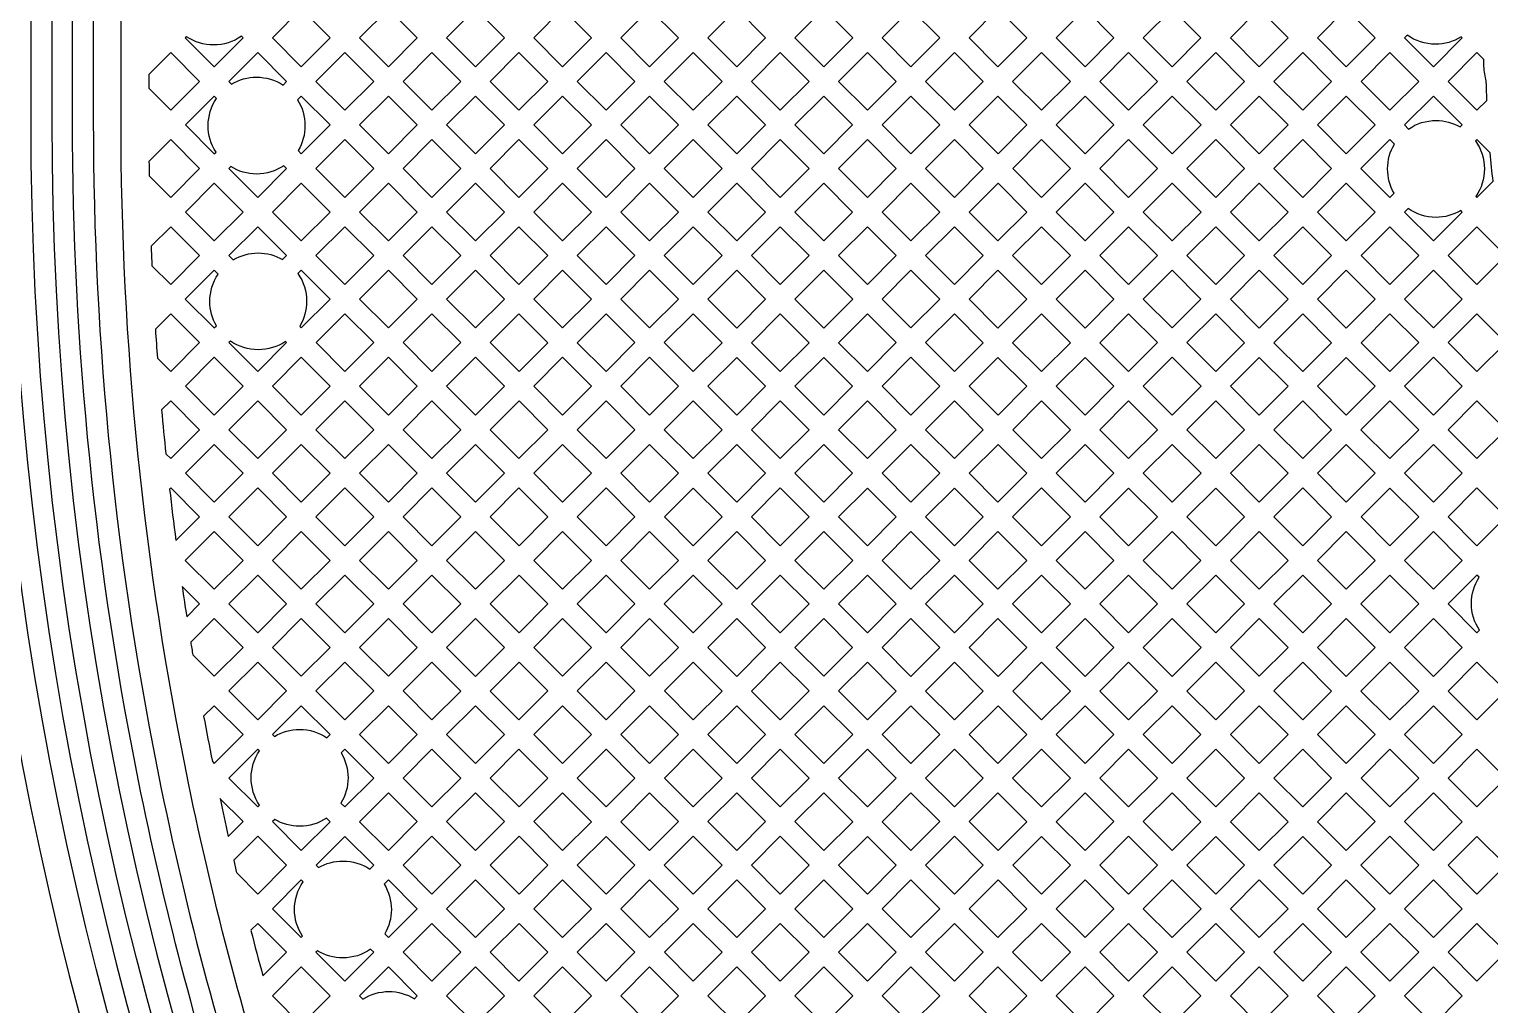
# Model space of a CAD drawing. Extents: x 726 to 4465, y 139 to 737.
# Drawn here: x 3899.84 to 3905.2, y 389.71 to 393.29 of the extents above; entities that cross this region are included whole.
import ezdxf

# ---------------------------------------------------------------- set-up
doc = ezdxf.new("R2010")
doc.units = 0
doc.layers.add('bak_bak_ttr1-bcq6716', color=11, linetype='Continuous')
doc.layers.add('bak_outline', color=11, linetype='Continuous')

msp = doc.modelspace()

# ---------------------------------------------------------------- linework, layer by layer
at = {"layer": 'bak_bak_ttr1-bcq6716'}
for points in [[(3897.3549, 342.0197), (3897.3549, 363.5511, -0.202307), (3901.8566, 374.2211, 0.202316), (3902.3714, 375.4413), (3902.3714, 380.9412, 0.202311), (3901.8566, 382.1614, -0.202307), (3897.3549, 392.8314), (3897.3549, 423.8397, -0.414216), (3898.1515, 424.6363), (3909.7514, 424.6363, -0.414216), (3910.5479, 423.8397), (3910.5479, 393.2462, 0.196007), (3911.3186, 391.3562, -0.196002), (3915.5644, 380.9414), (3915.5644, 375.4411, -0.196002), (3911.3186, 365.0263, 0.196006), (3910.5479, 363.1363), (3910.5479, 342.0197, -0.414217), (3909.7514, 341.2232), (3898.1515, 341.2232, -0.414217)], [(3900.4099, 393.2611), (3900.516, 393.1551), (3900.6218, 393.2609), (3900.6158, 393.267, -0.154144), (3900.5137, 393.2348, -0.149679), (3900.4141, 393.2653)], [(3904.8858, 393.2609), (3904.9917, 393.1551), (3905.0976, 393.2609), (3905.0936, 393.2649, -0.141509), (3904.9988, 393.2376, -0.156238), (3904.8955, 393.2706)], [(3900.5698, 393.1012), (3900.5798, 393.0912, -0.136211), (3900.6714, 393.1167, -0.145466), (3900.7685, 393.0878), (3900.7817, 393.101), (3900.6757, 393.2071)], [(3905.0456, 393.1012), (3905.1516, 392.9952), (3905.188, 393.0315, -0.003871), (3905.1863, 393.0891, -0.008063), (3905.1863, 393.0904, 0.053922), (3905.183, 393.1148, -0.057858), (3905.1766, 393.1701), (3905.1766, 393.1819), (3905.1515, 393.2071)], [(3900.41, 392.9413), (3900.516, 392.8353), (3900.5225, 392.8418, -0.145464), (3900.4936, 392.9389, -0.150463), (3900.5244, 393.0389), (3900.516, 393.0473)], [(3900.8219, 393.0335, -0.141246), (3900.8492, 392.9389, -0.136224), (3900.8238, 392.8472), (3900.8356, 392.8354), (3900.9415, 392.9413), (3900.8356, 393.0472)], [(3904.8857, 392.9413), (3904.9006, 392.9264, -0.15178), (3905.0013, 392.9577, -0.131712), (3905.0903, 392.9338), (3905.0977, 392.9413), (3904.9917, 393.0473)], [(3900.2764, 392.8077, 0.001157), (3900.2772, 392.7545), (3900.3562, 392.6755), (3900.4621, 392.7814), (3900.3561, 392.8874)], [(3904.7258, 392.7814), (3904.8318, 392.6754), (3904.8474, 392.6909, -0.131699), (3904.8235, 392.7799, -0.134883), (3904.8485, 392.8707), (3904.8318, 392.8874)], [(3905.1466, 392.8824, -0.154933), (3905.1791, 392.7799, -0.151782), (3905.1478, 392.6791), (3905.1516, 392.6754), (3905.2108, 392.7346, -0.006988), (3905.2001, 392.8389), (3905.1516, 392.8874)], [(3900.5698, 392.7814), (3900.6757, 392.6755), (3900.7817, 392.7815), (3900.7714, 392.7918, -0.150461), (3900.6714, 392.7611, -0.141244), (3900.5768, 392.7883)], [(3904.8857, 392.6215), (3904.9917, 392.5155), (3905.0977, 392.6215), (3905.0922, 392.627, -0.134895), (3905.0013, 392.6021, -0.154923), (3904.8988, 392.6346)], [(3900.2844, 392.4959, 0.001526), (3900.2873, 392.4246), (3900.3561, 392.3558), (3900.4621, 392.4619), (3900.3562, 392.5677)], [(3900.5698, 392.4619), (3900.5857, 392.446, -0.136489), (3900.6775, 392.4715, -0.133025), (3900.7672, 392.4472), (3900.7817, 392.4617), (3900.6757, 392.5677)], [(3905.0456, 392.4616), (3905.1515, 392.3557), (3905.2535, 392.4578, 0.001003), (3905.2518, 392.4674), (3905.1516, 392.5676)], [(3900.4099, 392.302), (3900.516, 392.1959), (3900.524, 392.204, -0.133035), (3900.4997, 392.2937, -0.150189), (3900.5304, 392.3935), (3900.516, 392.408)], [(3900.8233, 392.3955, -0.153618), (3900.8553, 392.2937, -0.136504), (3900.8298, 392.2019), (3900.8357, 392.1959), (3900.9416, 392.3018), (3900.8356, 392.4078)], [(3900.3, 392.192, 0.002267), (3900.3074, 392.0848), (3900.3561, 392.0361), (3900.4621, 392.1421), (3900.3561, 392.2481)], [(3900.5698, 392.1421), (3900.6758, 392.0361), (3900.7819, 392.1421), (3900.7773, 392.1466, -0.150181), (3900.6775, 392.1159, -0.153617), (3900.5757, 392.1479)], [(3900.3228, 391.895, 0.003382), (3900.3382, 391.7344), (3900.3562, 391.7164), (3900.4621, 391.8223), (3900.3561, 391.9283)], [(3905.0456, 391.183), (3905.1516, 391.077), (3905.161, 391.0863, -0.147309), (3905.1314, 391.1845, -0.143885), (3905.1597, 391.2807), (3905.1515, 391.2889)], [(3900.4297, 391.0428, 0.00105), (3900.4374, 390.9956), (3900.5158, 390.9172), (3900.6218, 391.0232), (3900.516, 391.1291)], [(3900.477, 390.7706, 0.003549), (3900.5091, 390.6044), (3900.516, 390.5975), (3900.6218, 390.7034), (3900.5158, 390.8094)], [(3900.7296, 390.7034), (3900.7368, 390.6962, -0.137804), (3900.8294, 390.7222, -0.15072), (3900.9295, 390.6913), (3900.9416, 390.7034), (3900.8356, 390.8094)], [(3900.5698, 390.5436), (3900.6759, 390.4376), (3900.6825, 390.4443, -0.15073), (3900.6516, 390.5444, -0.148883), (3900.6818, 390.6435), (3900.6757, 390.6495)], [(3900.9812, 390.4518), (3900.9955, 390.4375), (3901.1015, 390.5435), (3900.9955, 390.6495), (3900.9819, 390.6359, -0.135955), (3901.0072, 390.5444, -0.137808)], [(3900.7297, 390.3838), (3900.8357, 390.2777), (3900.9416, 390.3836), (3900.9285, 390.3968, -0.148892), (3900.8294, 390.3666, -0.135958), (3900.7379, 390.3919)], [(3900.5876, 390.2417, 0.001049), (3900.5985, 390.1952), (3900.6759, 390.1178), (3900.7819, 390.2239), (3900.6759, 390.3299)], [(3900.8896, 390.2239), (3900.8987, 390.2148, -0.133053), (3900.9884, 390.2391, -0.14783), (3901.0869, 390.2093), (3901.1014, 390.2239), (3900.9955, 390.3297)], [(3900.7297, 390.064), (3900.8356, 389.9581), (3900.8404, 389.9628, -0.14783), (3900.8106, 390.0613, -0.153596), (3900.8426, 390.1631), (3900.8357, 390.17)], [(3901.1398, 390.1545, -0.138862), (3901.1662, 390.0613, -0.133049), (3901.1419, 389.9716), (3901.1554, 389.9581), (3901.2613, 390.064), (3901.1553, 390.17)], [(3900.8895, 389.9042), (3900.9955, 389.7982), (3901.1015, 389.9042), (3901.0902, 389.9155, -0.153592), (3900.9884, 389.8835, -0.138868), (3900.8952, 389.9099)], [(3901.0494, 389.7443), (3901.0615, 389.7322, -0.142832), (3901.1571, 389.7601, -0.139392), (3901.2506, 389.7335), (3901.2614, 389.7443), (3901.1554, 389.8503)]]:
    msp.add_lwpolyline(points, format="xyb", close=True, dxfattribs=at)
for points in [[(3904.0542, 372.8437, 0.156853), (3905.006, 375.328), (3905.0153, 375.5016, 0.057249), (3905.0133, 375.5189, -0.058411), (3905.0123, 375.5277), (3905.0123, 381.0671, 0.202342), (3903.6994, 384.1776, -0.002771), (3903.6034, 384.2723, -0.027686), (3902.6969, 385.281, -0.003159), (3902.589, 385.4171, -0.064455), (3900.9879, 388.1259, -0.017846), (3900.6546, 388.993, -0.002751), (3900.6061, 389.1379, -0.028552), (3900.247, 390.4895, -0.050748), (3899.9958, 392.9582), (3899.9958, 421.3718, 0.113)], [(3900.072, 421.3719), (3900.072, 392.9582, 0.050755), (3900.3217, 390.5045, 0.031666), (3900.7267, 389.0176, 0.017842), (3901.058, 388.1557, 0.098659), (3903.7528, 384.2319, -0.2022), (3905.0885, 381.0671), (3905.0885, 375.5317, -0.049817), (3905.0915, 375.5016, -0.030687), (3905.0912, 375.497, -0.029701), (3905.0912, 375.4926), (3905.082, 375.3238, -0.188109), (3903.7528, 372.399)], [(3904.1931, 372.7322, 0.156863), (3905.1838, 375.3186), (3905.193, 375.4871, 0.049449), (3905.1911, 375.5372, -0.039636), (3905.1906, 375.5452), (3905.1903, 381.0679, 0.20229), (3903.8239, 384.3051, -0.002778), (3903.729, 384.3987, -0.027685), (3902.8358, 385.3927, -0.003159), (3902.7293, 385.527, -0.064449), (3901.1516, 388.1962, -0.017832), (3900.8232, 389.0507, -0.002737), (3900.7755, 389.193, -0.028562), (3900.4215, 390.5255, -0.050745), (3900.1738, 392.9582), (3900.1738, 421.3701)], [(3899.8434, 345.7503), (3899.8441, 363.7797, -0.049844), (3899.8449, 363.7872, 0.051152), (3899.8457, 363.7949, -0.011117), (3899.8732, 364.3678, 0.017217), (3899.8774, 364.4839, -0.020317), (3899.8877, 364.7204, -0.051748), (3900.3659, 367.2367), (3900.6312, 368.0252, -0.018379), (3900.982, 368.8667, -0.020399), (3901.4424, 369.7678, -0.024616), (3901.4851, 369.8351), (3902.5338, 371.3303, -0.01577), (3902.6592, 371.4979), (3902.8537, 371.7409, -0.032279), (3903.5431, 372.5137), (3903.5931, 372.5627, 0.202286), (3904.8599, 375.565), (3904.8599, 381.0659, 0.202282), (3903.593, 384.0683, -0.202313), (3899.8434, 392.9561), (3899.8434, 421.3198, 0.146958)], [(3899.9196, 421.3198), (3899.9196, 392.9561, 0.2023), (3903.6462, 384.1229, -0.202281), (3904.9361, 381.0659), (3904.9361, 375.565, -0.202286), (3903.6463, 372.5082), (3903.5965, 372.4594, 0.032281), (3902.9137, 371.6939), (3902.7188, 371.4503, 0.015771), (3902.5962, 371.2866), (3901.5473, 369.7912, 0.024713), (3901.5085, 369.73, 0.020391), (3901.0512, 368.8347, 0.018365), (3900.7027, 367.999), (3900.4382, 367.2129, 0.051711), (3899.9636, 364.7137, 0.020298), (3899.9536, 364.4836, -0.017245), (3899.9492, 364.3621, 0.011106), (3899.9218, 363.7931, -0.038156), (3899.9203, 363.7758), (3899.9196, 345.7502, -0.056576)], [(3899.7672, 421.2611), (3899.7672, 392.9557, 0.202315), (3903.54, 384.0132, -0.20226), (3904.7837, 381.0656), (3904.7837, 375.5653, -0.202314), (3903.5397, 372.6172, 0.021457), (3902.8055, 371.8376, 0.024959), (3902.4248, 371.3472, -0.0052), (3902.2669, 371.1268, 0.007644), (3902.0376, 370.8031, -0.01494), (3901.8073, 370.4871, 0.024055), (3901.4688, 369.9669, 0.003753), (3901.3759, 369.805, 0.129026), (3899.7672, 363.675), (3899.7672, 345.7658, -0.070941), (3899.7603, 345.7178), (3899.6374, 345.2987, 0.081102), (3899.615, 345.1615), (3899.615, 342.5557, -0.198919), (3899.4322, 342.1142), (3899.2797, 341.9618, 0.225036), (3899.2265, 341.8142, -0.458544), (3899.0506, 341.61)], [(3899.0734, 341.9642, 0.231708), (3899.226, 342.0158), (3899.3783, 342.1681, 0.198919), (3899.5388, 342.5557), (3899.5388, 345.1615, -0.080752), (3899.565, 345.3223), (3899.6872, 345.7391, 0.070961), (3899.691, 345.7658), (3899.691, 363.675, -0.13283), (3901.4031, 370.0054, -0.024133), (3901.7467, 370.5333, 0.014975), (3901.9749, 370.8464, -0.007646), (3902.2056, 371.172, 0.005203), (3902.3626, 371.3913, -0.024959), (3902.748, 371.8876, -0.021454), (3903.4866, 372.6718, 0.20231), (3904.7075, 375.5653), (3904.7075, 381.0656, 0.202283), (3903.4866, 383.9588, -0.202308), (3899.691, 392.9557), (3899.691, 421.2611, 0.055802)], [(3899.5891, 421.1651), (3899.5891, 392.9556, 0.202307), (3903.4155, 383.8859, -0.202284), (3904.6056, 381.0656), (3904.6056, 375.5653, -0.202321), (3903.4154, 372.7446)]]:
    msp.add_lwpolyline(points, format="xyb", dxfattribs=at)
for points in [[(3900.7296, 393.2609), (3900.8356, 393.1549), (3900.9416, 393.2609), (3900.8356, 393.367)], [(3901.0494, 393.2609), (3901.1553, 393.1551), (3901.2612, 393.2609), (3901.1553, 393.3668)], [(3901.3689, 393.2609), (3901.4749, 393.1549), (3901.581, 393.2609), (3901.4749, 393.367)], [(3901.6887, 393.2609), (3901.7947, 393.1549), (3901.9007, 393.2609), (3901.7947, 393.367)], [(3902.0085, 393.2609), (3902.1144, 393.1551), (3902.2203, 393.2609), (3902.1144, 393.3668)], [(3902.328, 393.2609), (3902.434, 393.1549), (3902.5401, 393.2609), (3902.434, 393.367)], [(3902.6478, 393.2609), (3902.7538, 393.155), (3902.8598, 393.261), (3902.7538, 393.367)], [(3902.9675, 393.261), (3903.0735, 393.1551), (3903.1794, 393.2609), (3903.0734, 393.3669)], [(3903.2871, 393.2609), (3903.3931, 393.1549), (3903.4992, 393.2609), (3903.3931, 393.367)], [(3903.6069, 393.2609), (3903.7129, 393.1549), (3903.8189, 393.2609), (3903.7129, 393.367)], [(3903.9267, 393.2609), (3904.0326, 393.1551), (3904.1385, 393.2609), (3904.0326, 393.3668)], [(3904.2462, 393.2609), (3904.3523, 393.1549), (3904.4583, 393.2609), (3904.3523, 393.367)], [(3904.566, 393.2609), (3904.672, 393.1549), (3904.7781, 393.2609), (3904.672, 393.367)], [(3900.2754, 393.0758), (3900.3561, 392.9952), (3900.4621, 393.1012), (3900.3561, 393.2072), (3900.2754, 393.1265)], [(3900.8895, 393.101), (3900.9954, 392.9952), (3901.1014, 393.1012), (3900.9955, 393.2071)], [(3901.2092, 393.1012), (3901.3152, 392.9952), (3901.4211, 393.101), (3901.315, 393.2071)], [(3901.5288, 393.101), (3901.6348, 392.995), (3901.7408, 393.101), (3901.6348, 393.2071)], [(3901.8486, 393.101), (3901.9545, 392.9952), (3902.0605, 393.1012), (3901.9546, 393.2071)], [(3902.1683, 393.1012), (3902.2743, 392.9952), (3902.3802, 393.101), (3902.2742, 393.2071)], [(3902.4879, 393.101), (3902.5939, 392.9951), (3902.6999, 393.1011), (3902.5939, 393.2071)], [(3902.8076, 393.1011), (3902.9136, 392.9952), (3903.0196, 393.1012), (3902.9137, 393.2071)], [(3903.1274, 393.1012), (3903.2334, 392.9952), (3903.3393, 393.101), (3903.2333, 393.2071)], [(3903.447, 393.101), (3903.553, 392.995), (3903.6591, 393.101), (3903.553, 393.2071)], [(3903.7668, 393.101), (3903.8727, 392.9952), (3903.9787, 393.1012), (3903.8728, 393.2071)], [(3904.0865, 393.1012), (3904.1925, 392.9952), (3904.2984, 393.101), (3904.1924, 393.2071)], [(3904.4061, 393.101), (3904.5121, 392.995), (3904.6182, 393.101), (3904.5121, 393.2071)], [(3904.7259, 393.101), (3904.8318, 392.9952), (3904.9378, 393.1012), (3904.8319, 393.2071)], [(3901.0493, 392.9413), (3901.1553, 392.8353), (3901.2613, 392.9413), (3901.1553, 393.0473)], [(3901.3691, 392.9413), (3901.4751, 392.8353), (3901.581, 392.9412), (3901.4749, 393.0472)], [(3901.6887, 392.9412), (3901.7946, 392.8353), (3901.9006, 392.9413), (3901.7947, 393.0472)], [(3902.0084, 392.9413), (3902.1144, 392.8353), (3902.2204, 392.9413), (3902.1144, 393.0473)], [(3902.3282, 392.9413), (3902.4341, 392.8353), (3902.54, 392.9412), (3902.434, 393.0472)], [(3902.6478, 392.9412), (3902.7537, 392.8353), (3902.8597, 392.9413), (3902.7538, 393.0472)], [(3902.9675, 392.9413), (3903.0735, 392.8353), (3903.1795, 392.9413), (3903.0735, 393.0473)], [(3903.2873, 392.9413), (3903.3933, 392.8353), (3903.4992, 392.9412), (3903.3931, 393.0472)], [(3903.6069, 392.9412), (3903.7128, 392.8353), (3903.8188, 392.9413), (3903.7129, 393.0472)], [(3903.9266, 392.9413), (3904.0326, 392.8353), (3904.1386, 392.9413), (3904.0326, 393.0473)], [(3904.2464, 392.9413), (3904.3524, 392.8353), (3904.4583, 392.9412), (3904.3523, 393.0472)], [(3904.566, 392.9412), (3904.6719, 392.8353), (3904.7779, 392.9413), (3904.672, 393.0472)], [(3900.8895, 392.7815), (3900.9955, 392.6755), (3901.1014, 392.7814), (3900.9954, 392.8874)], [(3901.2092, 392.7814), (3901.3152, 392.6754), (3901.4212, 392.7814), (3901.3152, 392.8874)], [(3901.5289, 392.7814), (3901.6348, 392.6755), (3901.7407, 392.7814), (3901.6348, 392.8873)], [(3901.8485, 392.7814), (3901.9545, 392.6754), (3902.0605, 392.7814), (3901.9545, 392.8874)], [(3902.1683, 392.7814), (3902.2742, 392.6755), (3902.3802, 392.7815), (3902.2743, 392.8874)], [(3902.488, 392.7815), (3902.5939, 392.6755), (3902.6998, 392.7814), (3902.5939, 392.8873)], [(3902.8076, 392.7814), (3902.9136, 392.6754), (3903.0196, 392.7814), (3902.9136, 392.8874)], [(3903.1274, 392.7814), (3903.2334, 392.6754), (3903.3394, 392.7814), (3903.2334, 392.8874)], [(3903.4472, 392.7814), (3903.553, 392.6755), (3903.6589, 392.7814), (3903.553, 392.8873)], [(3903.7667, 392.7814), (3903.8727, 392.6754), (3903.9787, 392.7814), (3903.8727, 392.8874)], [(3904.0865, 392.7814), (3904.1925, 392.6754), (3904.2985, 392.7814), (3904.1925, 392.8874)], [(3904.4063, 392.7814), (3904.5121, 392.6755), (3904.618, 392.7814), (3904.5121, 392.8873)], [(3900.4101, 392.6216), (3900.516, 392.5157), (3900.6218, 392.6216), (3900.516, 392.7275)], [(3900.7296, 392.6216), (3900.8356, 392.5156), (3900.9416, 392.6216), (3900.8356, 392.7276)], [(3901.0494, 392.6216), (3901.1554, 392.5156), (3901.2613, 392.6215), (3901.1553, 392.7275)], [(3901.3691, 392.6215), (3901.4749, 392.5156), (3901.581, 392.6216), (3901.4751, 392.7275)], [(3901.6887, 392.6216), (3901.7947, 392.5156), (3901.9006, 392.6215), (3901.7946, 392.7275)], [(3902.0084, 392.6215), (3902.1143, 392.5156), (3902.2203, 392.6216), (3902.1144, 392.7275)], [(3902.3281, 392.6216), (3902.434, 392.5156), (3902.5401, 392.6216), (3902.4341, 392.7276)], [(3902.6478, 392.6216), (3902.7538, 392.5156), (3902.8597, 392.6215), (3902.7537, 392.7275)], [(3902.9675, 392.6215), (3903.0735, 392.5155), (3903.1795, 392.6215), (3903.0735, 392.7275)], [(3903.2873, 392.6215), (3903.3931, 392.5156), (3903.4992, 392.6216), (3903.3933, 392.7275)], [(3903.6069, 392.6216), (3903.7129, 392.5156), (3903.8188, 392.6215), (3903.7128, 392.7275)], [(3903.9266, 392.6215), (3904.0326, 392.5155), (3904.1386, 392.6215), (3904.0326, 392.7275)], [(3904.2464, 392.6215), (3904.3523, 392.5156), (3904.4583, 392.6216), (3904.3524, 392.7275)], [(3904.566, 392.6216), (3904.672, 392.5156), (3904.7779, 392.6215), (3904.6719, 392.7275)], [(3900.8895, 392.4617), (3900.9955, 392.3557), (3901.1015, 392.4617), (3900.9955, 392.5677)], [(3901.2093, 392.4617), (3901.3152, 392.3558), (3901.4211, 392.4617), (3901.3152, 392.5676)], [(3901.5288, 392.4617), (3901.6348, 392.3557), (3901.7408, 392.4617), (3901.6348, 392.5677)], [(3901.8486, 392.4617), (3901.9545, 392.3558), (3902.0604, 392.4617), (3901.9545, 392.5676)], [(3902.1682, 392.4617), (3902.2741, 392.3557), (3902.3802, 392.4617), (3902.2742, 392.5677)], [(3902.4879, 392.4617), (3902.5939, 392.3557), (3902.7, 392.4617), (3902.5939, 392.5677)], [(3902.8077, 392.4617), (3902.9137, 392.3557), (3903.0196, 392.4616), (3902.9136, 392.5676)], [(3903.1274, 392.4616), (3903.2333, 392.3557), (3903.3393, 392.4617), (3903.2334, 392.5676)], [(3903.447, 392.4617), (3903.553, 392.3557), (3903.6591, 392.4617), (3903.553, 392.5677)], [(3903.7668, 392.4617), (3903.8728, 392.3557), (3903.9787, 392.4616), (3903.8727, 392.5676)], [(3904.0865, 392.4616), (3904.1924, 392.3557), (3904.2984, 392.4617), (3904.1925, 392.5676)], [(3904.4061, 392.4617), (3904.5121, 392.3557), (3904.6182, 392.4617), (3904.5121, 392.5677)], [(3904.7259, 392.4617), (3904.8319, 392.3557), (3904.9378, 392.4616), (3904.8318, 392.5676)], [(3901.0494, 392.3018), (3901.1553, 392.1959), (3901.2613, 392.302), (3901.1554, 392.4078)], [(3901.3691, 392.302), (3901.4751, 392.1959), (3901.581, 392.3018), (3901.4749, 392.4078)], [(3901.6887, 392.3018), (3901.7946, 392.1959), (3901.9006, 392.3019), (3901.7947, 392.4078)], [(3902.0084, 392.3019), (3902.1144, 392.1959), (3902.2203, 392.3018), (3902.1143, 392.4078)], [(3902.328, 392.3018), (3902.434, 392.1958), (3902.5401, 392.3018), (3902.434, 392.4078)], [(3902.6478, 392.3018), (3902.7538, 392.1958), (3902.8598, 392.3018), (3902.7538, 392.4078)], [(3902.9676, 392.3018), (3903.0735, 392.196), (3903.1794, 392.3018), (3903.0735, 392.4077)], [(3903.2871, 392.3018), (3903.3931, 392.1958), (3903.4992, 392.3018), (3903.3931, 392.4078)], [(3903.6069, 392.3018), (3903.7129, 392.1958), (3903.8189, 392.3018), (3903.7129, 392.4078)], [(3903.9267, 392.3018), (3904.0326, 392.1959), (3904.1385, 392.3018), (3904.0326, 392.4077)], [(3904.2462, 392.3018), (3904.3523, 392.1958), (3904.4583, 392.3018), (3904.3523, 392.4078)], [(3904.566, 392.3018), (3904.672, 392.1958), (3904.7781, 392.3018), (3904.672, 392.4078)], [(3904.8858, 392.3018), (3904.9917, 392.1959), (3905.0976, 392.3018), (3904.9917, 392.4077)], [(3900.8896, 392.1421), (3900.9955, 392.0362), (3901.1014, 392.1421), (3900.9955, 392.248)], [(3901.2092, 392.1421), (3901.3152, 392.0361), (3901.4212, 392.1421), (3901.3152, 392.2481)], [(3901.5289, 392.1421), (3901.6349, 392.0362), (3901.7408, 392.142), (3901.6348, 392.248)], [(3901.8485, 392.142), (3901.9545, 392.0361), (3902.0605, 392.1421), (3901.9545, 392.248)], [(3902.1683, 392.1421), (3902.2743, 392.0361), (3902.3802, 392.1419), (3902.2742, 392.248)], [(3902.4879, 392.1419), (3902.5939, 392.0359), (3902.6999, 392.1419), (3902.5939, 392.248)], [(3902.8077, 392.1419), (3902.9136, 392.0361), (3903.0196, 392.1421), (3902.9137, 392.248)], [(3903.1274, 392.1421), (3903.2334, 392.0361), (3903.3393, 392.1419), (3903.2333, 392.248)], [(3903.447, 392.1419), (3903.553, 392.0359), (3903.6591, 392.1419), (3903.553, 392.248)], [(3903.7668, 392.1419), (3903.8727, 392.0361), (3903.9787, 392.1421), (3903.8728, 392.248)], [(3904.0865, 392.1421), (3904.1925, 392.0361), (3904.2984, 392.1419), (3904.1924, 392.248)], [(3904.4061, 392.1419), (3904.5121, 392.0359), (3904.6182, 392.1419), (3904.5121, 392.248)], [(3904.7259, 392.1419), (3904.8318, 392.0361), (3904.9378, 392.1421), (3904.8319, 392.248)], [(3905.0456, 392.1421), (3905.1516, 392.0361), (3905.2575, 392.1419), (3905.1515, 392.248)], [(3900.41, 391.9822), (3900.516, 391.8762), (3900.622, 391.9822), (3900.516, 392.0882)], [(3900.7297, 391.9822), (3900.8356, 391.8763), (3900.9416, 391.9823), (3900.8357, 392.0882)], [(3901.0494, 391.9823), (3901.1554, 391.8763), (3901.2613, 391.9822), (3901.1553, 392.0882)], [(3901.3691, 391.9822), (3901.475, 391.8763), (3901.581, 391.9823), (3901.4751, 392.0882)], [(3901.6887, 391.9823), (3901.7947, 391.8763), (3901.9006, 391.9822), (3901.7946, 392.0882)], [(3902.0084, 391.9822), (3902.1144, 391.8762), (3902.2204, 391.9822), (3902.1144, 392.0882)], [(3902.3282, 391.9822), (3902.4342, 391.8762), (3902.5401, 391.982), (3902.434, 392.0881)], [(3902.6478, 391.982), (3902.7537, 391.8762), (3902.8597, 391.9822), (3902.7538, 392.0881)], [(3902.9675, 391.9822), (3903.0735, 391.8762), (3903.1795, 391.9822), (3903.0735, 392.0882)], [(3903.2873, 391.9822), (3903.3933, 391.8762), (3903.4992, 391.982), (3903.3931, 392.0881)], [(3903.6069, 391.982), (3903.7128, 391.8762), (3903.8188, 391.9822), (3903.7129, 392.0881)], [(3903.9266, 391.9822), (3904.0326, 391.8762), (3904.1386, 391.9822), (3904.0326, 392.0882)], [(3904.2464, 391.9822), (3904.3524, 391.8762), (3904.4583, 391.982), (3904.3523, 392.0881)], [(3904.566, 391.982), (3904.6719, 391.8762), (3904.7779, 391.9822), (3904.672, 392.0881)], [(3904.8857, 391.9822), (3904.9917, 391.8762), (3905.0977, 391.9822), (3904.9917, 392.0882)], [(3900.5698, 391.8223), (3900.6757, 391.7164), (3900.7817, 391.8224), (3900.6758, 391.9283)], [(3900.8895, 391.8224), (3900.9955, 391.7164), (3901.1015, 391.8224), (3900.9955, 391.9284)], [(3901.2093, 391.8224), (3901.3152, 391.7165), (3901.4211, 391.8224), (3901.3152, 391.9283)], [(3901.5289, 391.8224), (3901.6348, 391.7164), (3901.7408, 391.8224), (3901.6349, 391.9284)], [(3901.8486, 391.8224), (3901.9546, 391.7164), (3902.0605, 391.8223), (3901.9545, 391.9283)], [(3902.1683, 391.8223), (3902.2743, 391.7163), (3902.3803, 391.8223), (3902.2743, 391.9283)], [(3902.4881, 391.8223), (3902.5939, 391.7164), (3902.6998, 391.8223), (3902.5939, 391.9282)], [(3902.8076, 391.8223), (3902.9136, 391.7163), (3903.0196, 391.8223), (3902.9136, 391.9283)], [(3903.1274, 391.8223), (3903.2334, 391.7163), (3903.3394, 391.8223), (3903.2334, 391.9283)], [(3903.4472, 391.8223), (3903.553, 391.7164), (3903.6589, 391.8223), (3903.553, 391.9282)], [(3903.7667, 391.8223), (3903.8727, 391.7163), (3903.9787, 391.8223), (3903.8727, 391.9283)], [(3904.0865, 391.8223), (3904.1925, 391.7163), (3904.2985, 391.8223), (3904.1925, 391.9283)], [(3904.4063, 391.8223), (3904.5121, 391.7164), (3904.618, 391.8223), (3904.5121, 391.9282)], [(3904.7258, 391.8223), (3904.8318, 391.7163), (3904.9378, 391.8223), (3904.8318, 391.9283)], [(3905.0456, 391.8223), (3905.1515, 391.7164), (3905.2575, 391.8224), (3905.1516, 391.9283)], [(3900.4101, 391.6625), (3900.516, 391.5566), (3900.6218, 391.6625), (3900.516, 391.7684)], [(3900.7296, 391.6625), (3900.8356, 391.5565), (3900.9416, 391.6625), (3900.8356, 391.7685)], [(3901.0494, 391.6625), (3901.1553, 391.5566), (3901.2613, 391.6626), (3901.1554, 391.7685)], [(3901.3691, 391.6626), (3901.475, 391.5566), (3901.581, 391.6625), (3901.475, 391.7685)], [(3901.6887, 391.6625), (3901.7947, 391.5565), (3901.9007, 391.6625), (3901.7947, 391.7685)], [(3902.0085, 391.6625), (3902.1145, 391.5565), (3902.2204, 391.6624), (3902.1144, 391.7684)], [(3902.3282, 391.6624), (3902.434, 391.5565), (3902.5401, 391.6625), (3902.4342, 391.7684)], [(3902.6478, 391.6625), (3902.7538, 391.5565), (3902.8597, 391.6624), (3902.7537, 391.7684)], [(3902.9675, 391.6624), (3903.0735, 391.5564), (3903.1795, 391.6624), (3903.0735, 391.7684)], [(3903.2873, 391.6624), (3903.3931, 391.5565), (3903.4992, 391.6625), (3903.3933, 391.7684)], [(3903.6069, 391.6625), (3903.7129, 391.5565), (3903.8188, 391.6624), (3903.7128, 391.7684)], [(3903.9266, 391.6624), (3904.0326, 391.5564), (3904.1386, 391.6624), (3904.0326, 391.7684)], [(3904.2464, 391.6624), (3904.3523, 391.5565), (3904.4583, 391.6625), (3904.3524, 391.7684)], [(3904.566, 391.6625), (3904.672, 391.5565), (3904.7779, 391.6624), (3904.6719, 391.7684)], [(3904.8857, 391.6624), (3904.9916, 391.5565), (3905.0976, 391.6625), (3904.9917, 391.7684)], [(3900.5698, 391.5027), (3900.6758, 391.3967), (3900.7817, 391.5026), (3900.6757, 391.6086)], [(3900.8895, 391.5026), (3900.9954, 391.3967), (3901.1014, 391.5027), (3900.9955, 391.6086)], [(3901.2092, 391.5027), (3901.3152, 391.3967), (3901.4212, 391.5027), (3901.3152, 391.6087)], [(3901.5289, 391.5027), (3901.6349, 391.3967), (3901.7408, 391.5026), (3901.6348, 391.6086)], [(3901.8486, 391.5026), (3901.9546, 391.3966), (3902.0606, 391.5026), (3901.9546, 391.6086)], [(3902.1684, 391.5026), (3902.2743, 391.3967), (3902.3802, 391.5026), (3902.2743, 391.6085)], [(3902.4879, 391.5026), (3902.5939, 391.3966), (3902.7, 391.5026), (3902.5939, 391.6086)], [(3902.8077, 391.5026), (3902.9137, 391.3966), (3903.0196, 391.5025), (3902.9136, 391.6085)], [(3903.1274, 391.5025), (3903.2333, 391.3966), (3903.3393, 391.5026), (3903.2334, 391.6085)], [(3903.447, 391.5026), (3903.553, 391.3966), (3903.6591, 391.5026), (3903.553, 391.6086)], [(3903.7668, 391.5026), (3903.8728, 391.3966), (3903.9787, 391.5025), (3903.8727, 391.6085)], [(3904.0865, 391.5025), (3904.1924, 391.3966), (3904.2984, 391.5026), (3904.1925, 391.6085)], [(3904.4061, 391.5026), (3904.5121, 391.3966), (3904.6182, 391.5026), (3904.5121, 391.6086)], [(3904.7259, 391.5026), (3904.8318, 391.3967), (3904.9377, 391.5026), (3904.8318, 391.6085)], [(3905.0454, 391.5026), (3905.1515, 391.3966), (3905.2575, 391.5026), (3905.1515, 391.6086)], [(3900.4099, 391.3429), (3900.516, 391.2368), (3900.622, 391.3429), (3900.516, 391.4489)], [(3900.7297, 391.3429), (3900.8356, 391.237), (3900.9415, 391.3428), (3900.8356, 391.4487)], [(3901.0493, 391.3428), (3901.1553, 391.2368), (3901.2613, 391.3428), (3901.1553, 391.4488)], [(3901.369, 391.3428), (3901.475, 391.2368), (3901.5811, 391.3428), (3901.475, 391.4489)], [(3901.6888, 391.3428), (3901.7948, 391.2368), (3901.9007, 391.3427), (3901.7947, 391.4487)], [(3902.0085, 391.3427), (3902.1144, 391.2368), (3902.2204, 391.3429), (3902.1145, 391.4487)], [(3902.3282, 391.3429), (3902.4342, 391.2368), (3902.5401, 391.3427), (3902.434, 391.4487)], [(3902.6478, 391.3427), (3902.7538, 391.2367), (3902.8598, 391.3427), (3902.7538, 391.4487)], [(3902.9676, 391.3427), (3903.0735, 391.2368), (3903.1794, 391.3427), (3903.0735, 391.4486)], [(3903.2871, 391.3427), (3903.3931, 391.2367), (3903.4992, 391.3427), (3903.3931, 391.4487)], [(3903.6069, 391.3427), (3903.7129, 391.2367), (3903.8189, 391.3427), (3903.7129, 391.4487)], [(3903.9267, 391.3427), (3904.0326, 391.2368), (3904.1385, 391.3427), (3904.0326, 391.4486)], [(3904.2462, 391.3427), (3904.3523, 391.2367), (3904.4583, 391.3427), (3904.3523, 391.4487)], [(3904.566, 391.3427), (3904.6719, 391.2368), (3904.7779, 391.3429), (3904.672, 391.4487)], [(3904.8857, 391.3429), (3904.9917, 391.2368), (3905.0976, 391.3427), (3904.9916, 391.4487)], [(3900.5698, 391.183), (3900.6757, 391.0771), (3900.7817, 391.1831), (3900.6758, 391.289)], [(3900.8895, 391.1831), (3900.9955, 391.0771), (3901.1014, 391.183), (3900.9954, 391.289)], [(3901.2092, 391.183), (3901.3152, 391.077), (3901.4212, 391.1829), (3901.3152, 391.289)], [(3901.5289, 391.1829), (3901.6349, 391.0769), (3901.7409, 391.1829), (3901.6349, 391.289)], [(3901.8487, 391.1829), (3901.9546, 391.0771), (3902.0605, 391.183), (3901.9546, 391.2889)], [(3902.1683, 391.183), (3902.2743, 391.077), (3902.3803, 391.183), (3902.2743, 391.289)], [(3902.4881, 391.183), (3902.5941, 391.077), (3902.7, 391.1828), (3902.5939, 391.2889)], [(3902.8077, 391.1828), (3902.9136, 391.077), (3903.0196, 391.183), (3902.9137, 391.2889)], [(3903.1274, 391.183), (3903.2334, 391.077), (3903.3393, 391.1828), (3903.2333, 391.2889)], [(3903.447, 391.1828), (3903.553, 391.0768), (3903.6591, 391.1828), (3903.553, 391.2889)], [(3903.7668, 391.1828), (3903.8727, 391.077), (3903.9787, 391.183), (3903.8728, 391.2889)], [(3904.0865, 391.183), (3904.1925, 391.077), (3904.2984, 391.1828), (3904.1924, 391.2889)], [(3904.4061, 391.1828), (3904.512, 391.077), (3904.618, 391.183), (3904.5121, 391.2889)], [(3904.7258, 391.183), (3904.8318, 391.077), (3904.9378, 391.183), (3904.8318, 391.289)], [(3900.7296, 391.0232), (3900.8356, 390.9172), (3900.9416, 391.0232), (3900.8356, 391.1292)], [(3901.0494, 391.0232), (3901.1554, 390.9172), (3901.2613, 391.0231), (3901.1553, 391.1291)], [(3901.3691, 391.0231), (3901.4751, 390.9171), (3901.5811, 391.0231), (3901.475, 391.1291)], [(3901.6888, 391.0231), (3901.7947, 390.9172), (3901.9007, 391.0232), (3901.7948, 391.1291)], [(3902.0085, 391.0232), (3902.1145, 390.9172), (3902.2204, 391.0231), (3902.1144, 391.1291)], [(3902.3282, 391.0231), (3902.4342, 390.9171), (3902.5402, 391.0231), (3902.4342, 391.1291)], [(3902.6479, 391.0231), (3902.7538, 390.9172), (3902.8597, 391.0231), (3902.7538, 391.129)], [(3902.9675, 391.0231), (3903.0735, 390.9171), (3903.1795, 391.0231), (3903.0735, 391.1291)], [(3903.2873, 391.0231), (3903.3933, 390.9171), (3903.4992, 391.0229), (3903.3931, 391.129)], [(3903.6069, 391.0229), (3903.7128, 390.9171), (3903.8188, 391.0231), (3903.7129, 391.129)], [(3903.9266, 391.0231), (3904.0326, 390.9171), (3904.1386, 391.0231), (3904.0326, 391.1291)], [(3904.2464, 391.0231), (3904.3523, 390.9172), (3904.4581, 391.0231), (3904.3523, 391.129)], [(3904.5659, 391.0231), (3904.6719, 390.9171), (3904.7779, 391.0231), (3904.6719, 391.1291)], [(3904.8857, 391.0231), (3904.9917, 390.9171), (3905.0977, 391.0231), (3904.9917, 391.1291)], [(3900.5697, 390.8633), (3900.6757, 390.7573), (3900.7817, 390.8633), (3900.6757, 390.9693)], [(3900.8895, 390.8633), (3900.9955, 390.7573), (3901.1015, 390.8633), (3900.9955, 390.9693)], [(3901.2093, 390.8633), (3901.3153, 390.7573), (3901.4212, 390.8632), (3901.3152, 390.9692)], [(3901.5289, 390.8632), (3901.6348, 390.7573), (3901.7408, 390.8633), (3901.6349, 390.9692)], [(3901.8486, 390.8633), (3901.9546, 390.7573), (3902.0606, 390.8633), (3901.9546, 390.9693)], [(3902.1684, 390.8633), (3902.2744, 390.7573), (3902.3803, 390.8632), (3902.2743, 390.9692)], [(3902.4881, 390.8632), (3902.5939, 390.7573), (3902.7, 390.8633), (3902.5941, 390.9692)], [(3902.8077, 390.8633), (3902.9137, 390.7573), (3903.0196, 390.8632), (3902.9136, 390.9692)], [(3903.1274, 390.8632), (3903.2334, 390.7572), (3903.3394, 390.8632), (3903.2334, 390.9692)], [(3903.4472, 390.8632), (3903.553, 390.7573), (3903.6589, 390.8632), (3903.553, 390.9691)], [(3903.7667, 390.8632), (3903.8727, 390.7572), (3903.9787, 390.8632), (3903.8727, 390.9692)], [(3904.0865, 390.8632), (3904.1924, 390.7573), (3904.2984, 390.8633), (3904.1925, 390.9692)], [(3904.4061, 390.8633), (3904.5121, 390.7573), (3904.618, 390.8632), (3904.512, 390.9692)], [(3904.7258, 390.8632), (3904.8318, 390.7572), (3904.9378, 390.8632), (3904.8318, 390.9692)], [(3905.0456, 390.8632), (3905.1515, 390.7573), (3905.2575, 390.8633), (3905.1516, 390.9692)], [(3901.0494, 390.7034), (3901.1554, 390.5974), (3901.2614, 390.7034), (3901.1554, 390.8094)], [(3901.3692, 390.7034), (3901.475, 390.5975), (3901.581, 390.7034), (3901.4751, 390.8093)], [(3901.6887, 390.7034), (3901.7947, 390.5974), (3901.9007, 390.7034), (3901.7947, 390.8094)], [(3902.0085, 390.7034), (3902.1145, 390.5974), (3902.2205, 390.7034), (3902.1145, 390.8094)], [(3902.3283, 390.7034), (3902.4341, 390.5975), (3902.5401, 390.7034), (3902.4342, 390.8093)], [(3902.6478, 390.7034), (3902.7538, 390.5974), (3902.8598, 390.7034), (3902.7538, 390.8094)], [(3902.9676, 390.7034), (3903.0736, 390.5974), (3903.1795, 390.7033), (3903.0735, 390.8093)], [(3903.2873, 390.7033), (3903.3931, 390.5974), (3903.4992, 390.7034), (3903.3933, 390.8093)], [(3903.6069, 390.7034), (3903.7129, 390.5974), (3903.8188, 390.7033), (3903.7128, 390.8093)], [(3903.9266, 390.7033), (3904.0325, 390.5974), (3904.1385, 390.7034), (3904.0326, 390.8093)], [(3904.2462, 390.7034), (3904.3523, 390.5974), (3904.4583, 390.7034), (3904.3523, 390.8094)], [(3904.566, 390.7034), (3904.672, 390.5974), (3904.7779, 390.7033), (3904.6719, 390.8093)], [(3904.8857, 390.7033), (3904.9916, 390.5974), (3905.0976, 390.7034), (3904.9917, 390.8093)], [(3901.2093, 390.5435), (3901.3152, 390.4376), (3901.4212, 390.5436), (3901.3153, 390.6495)], [(3901.5289, 390.5436), (3901.6349, 390.4376), (3901.7408, 390.5435), (3901.6348, 390.6495)], [(3901.8486, 390.5435), (3901.9546, 390.4375), (3902.0606, 390.5435), (3901.9546, 390.6495)], [(3902.1684, 390.5435), (3902.2742, 390.4376), (3902.3803, 390.5436), (3902.2744, 390.6495)], [(3902.488, 390.5436), (3902.594, 390.4376), (3902.7, 390.5435), (3902.5939, 390.6495)], [(3902.8077, 390.5435), (3902.9137, 390.4375), (3903.0197, 390.5435), (3902.9137, 390.6495)], [(3903.1275, 390.5435), (3903.2334, 390.4376), (3903.3393, 390.5435), (3903.2334, 390.6494)], [(3903.447, 390.5435), (3903.553, 390.4375), (3903.6591, 390.5435), (3903.553, 390.6495)], [(3903.7668, 390.5435), (3903.8727, 390.4376), (3903.9786, 390.5435), (3903.8727, 390.6494)], [(3904.0863, 390.5435), (3904.1924, 390.4375), (3904.2984, 390.5435), (3904.1924, 390.6495)], [(3904.4061, 390.5435), (3904.5121, 390.4375), (3904.6182, 390.5435), (3904.5121, 390.6495)], [(3904.7259, 390.5435), (3904.8318, 390.4376), (3904.9377, 390.5435), (3904.8318, 390.6494)], [(3905.0455, 390.5435), (3905.1515, 390.4375), (3905.2575, 390.5435), (3905.1515, 390.6495)], [(3901.0494, 390.3836), (3901.1553, 390.2777), (3901.2613, 390.3837), (3901.1554, 390.4896)], [(3901.369, 390.3837), (3901.4751, 390.2777), (3901.5811, 390.3837), (3901.475, 390.4897)], [(3901.6888, 390.3837), (3901.7948, 390.2777), (3901.9007, 390.3836), (3901.7947, 390.4896)], [(3902.0085, 390.3836), (3902.1144, 390.2777), (3902.2204, 390.3837), (3902.1145, 390.4896)], [(3902.3281, 390.3837), (3902.4341, 390.2777), (3902.5401, 390.3837), (3902.4341, 390.4897)], [(3902.6479, 390.3837), (3902.7539, 390.2777), (3902.8598, 390.3836), (3902.7538, 390.4896)], [(3902.9676, 390.3836), (3903.0735, 390.2777), (3903.1795, 390.3838), (3903.0736, 390.4896)], [(3903.2873, 390.3838), (3903.3933, 390.2777), (3903.4992, 390.3836), (3903.3931, 390.4896)], [(3903.6069, 390.3836), (3903.7128, 390.2777), (3903.8188, 390.3838), (3903.7129, 390.4896)], [(3903.9266, 390.3838), (3904.0326, 390.2777), (3904.1385, 390.3836), (3904.0325, 390.4896)], [(3904.2462, 390.3836), (3904.3523, 390.2776), (3904.4583, 390.3836), (3904.3523, 390.4896)], [(3904.566, 390.3836), (3904.6719, 390.2777), (3904.7779, 390.3838), (3904.672, 390.4896)], [(3904.8857, 390.3838), (3904.9917, 390.2777), (3905.0976, 390.3836), (3904.9916, 390.4896)], [(3901.2092, 390.2239), (3901.3152, 390.1178), (3901.4212, 390.2238), (3901.3152, 390.3299)], [(3901.5289, 390.2238), (3901.6349, 390.1178), (3901.741, 390.2238), (3901.6349, 390.3299)], [(3901.8487, 390.2238), (3901.9546, 390.118), (3902.0605, 390.2239), (3901.9546, 390.3297)], [(3902.1683, 390.2239), (3902.2743, 390.1178), (3902.3803, 390.2238), (3902.2742, 390.3298)], [(3902.488, 390.2238), (3902.594, 390.1178), (3902.7, 390.2238), (3902.594, 390.3298)], [(3902.8078, 390.2238), (3902.9137, 390.1179), (3903.0196, 390.2239), (3902.9137, 390.3297)], [(3903.1274, 390.2239), (3903.2334, 390.1178), (3903.3394, 390.2239), (3903.2334, 390.3299)], [(3903.4472, 390.2239), (3903.553, 390.118), (3903.6589, 390.2239), (3903.553, 390.3297)], [(3903.7667, 390.2239), (3903.8727, 390.1178), (3903.9787, 390.2239), (3903.8727, 390.3299)], [(3904.0865, 390.2239), (3904.1925, 390.1178), (3904.2984, 390.2237), (3904.1924, 390.3297)], [(3904.4061, 390.2237), (3904.512, 390.1178), (3904.618, 390.2239), (3904.5121, 390.3297)], [(3904.7258, 390.2239), (3904.8318, 390.1178), (3904.9378, 390.2239), (3904.8318, 390.3299)], [(3905.0456, 390.2239), (3905.1516, 390.1178), (3905.2575, 390.2237), (3905.1515, 390.3297)], [(3901.3691, 390.064), (3901.4751, 389.958), (3901.5811, 390.0639), (3901.4751, 390.17)], [(3901.6888, 390.0639), (3901.7947, 389.9581), (3901.9007, 390.0641), (3901.7948, 390.17)], [(3902.0085, 390.0641), (3902.1145, 389.9581), (3902.2204, 390.064), (3902.1144, 390.17)], [(3902.3282, 390.064), (3902.4342, 389.958), (3902.5401, 390.0639), (3902.4341, 390.1699)], [(3902.6479, 390.0639), (3902.7538, 389.958), (3902.8598, 390.0641), (3902.7539, 390.1699)], [(3902.9676, 390.0641), (3903.0736, 389.958), (3903.1795, 390.064), (3903.0735, 390.17)], [(3903.2873, 390.064), (3903.3931, 389.9581), (3903.4992, 390.0641), (3903.3933, 390.17)], [(3903.6069, 390.0641), (3903.7129, 389.9581), (3903.8188, 390.064), (3903.7128, 390.17)], [(3903.9266, 390.064), (3904.0326, 389.958), (3904.1386, 390.064), (3904.0326, 390.17)], [(3904.2464, 390.064), (3904.3523, 389.9581), (3904.4581, 390.064), (3904.3523, 390.1699)], [(3904.5659, 390.064), (3904.6719, 389.958), (3904.7779, 390.064), (3904.6719, 390.17)], [(3904.8857, 390.064), (3904.9917, 389.958), (3905.0977, 390.064), (3904.9917, 390.17)], [(3901.2093, 389.9042), (3901.3153, 389.7982), (3901.4212, 389.9041), (3901.3152, 390.0101)], [(3901.5289, 389.9041), (3901.6348, 389.7982), (3901.7408, 389.9042), (3901.6349, 390.0101)], [(3901.8486, 389.9042), (3901.9546, 389.7982), (3902.0606, 389.9042), (3901.9546, 390.0102)], [(3902.1684, 389.9042), (3902.2744, 389.7982), (3902.3803, 389.9041), (3902.2743, 390.0101)], [(3902.4881, 389.9041), (3902.5939, 389.7982), (3902.6999, 389.9042), (3902.594, 390.0101)], [(3902.8077, 389.9042), (3902.9137, 389.7982), (3903.0197, 389.9042), (3902.9137, 390.0102)], [(3903.1275, 389.9042), (3903.2333, 389.7983), (3903.3393, 389.9042), (3903.2334, 390.0101)], [(3903.447, 389.9042), (3903.553, 389.7982), (3903.6591, 389.9042), (3903.553, 390.0102)], [(3903.7668, 389.9042), (3903.8728, 389.7982), (3903.9787, 389.9041), (3903.8727, 390.0101)], [(3904.0865, 389.9041), (3904.1924, 389.7982), (3904.2984, 389.9042), (3904.1925, 390.0101)], [(3904.4061, 389.9042), (3904.5121, 389.7982), (3904.618, 389.9041), (3904.512, 390.0101)], [(3904.7258, 389.9041), (3904.8318, 389.7981), (3904.9378, 389.9041), (3904.8318, 390.0101)], [(3905.0456, 389.9041), (3905.1515, 389.7982), (3905.2575, 389.9042), (3905.1516, 390.0101)], [(3900.7296, 389.7443), (3900.8356, 389.6383), (3900.9416, 389.7443), (3900.8356, 389.8503)], [(3901.3692, 389.7443), (3901.4751, 389.6384), (3901.581, 389.7443), (3901.4751, 389.8502)], [(3901.6887, 389.7443), (3901.7947, 389.6383), (3901.9007, 389.7443), (3901.7947, 389.8503)], [(3902.0085, 389.7443), (3902.1145, 389.6383), (3902.2205, 389.7443), (3902.1145, 389.8503)], [(3902.3283, 389.7443), (3902.4341, 389.6384), (3902.5401, 389.7443), (3902.4342, 389.8502)], [(3902.6478, 389.7443), (3902.7538, 389.6383), (3902.8598, 389.7443), (3902.7538, 389.8503)], [(3902.9676, 389.7443), (3903.0734, 389.6384), (3903.1795, 389.7444), (3903.0736, 389.8503)], [(3903.2872, 389.7444), (3903.3932, 389.6384), (3903.4992, 389.7443), (3903.3931, 389.8503)], [(3903.6069, 389.7443), (3903.7129, 389.6383), (3903.8189, 389.7443), (3903.7129, 389.8503)], [(3903.9267, 389.7443), (3904.0326, 389.6384), (3904.1385, 389.7443), (3904.0326, 389.8502)], [(3904.2462, 389.7443), (3904.3523, 389.6383), (3904.4583, 389.7443), (3904.3523, 389.8503)], [(3904.566, 389.7443), (3904.672, 389.6383), (3904.7779, 389.7442), (3904.6719, 389.8502)], [(3904.8857, 389.7442), (3904.9916, 389.6383), (3905.0976, 389.7443), (3904.9917, 389.8502)]]:
    msp.add_lwpolyline(points, close=True, dxfattribs=at)
for points in [[(3900.3752, 391.4159), (3900.4621, 391.5027), (3900.3562, 391.6086), (3900.3522, 391.6047)], [(3900.415, 391.1358), (3900.4621, 391.183), (3900.3984, 391.2466)], [(3900.5676, 390.3293), (3900.622, 390.3838), (3900.5371, 390.4686)], [(3900.6946, 389.8171), (3900.7817, 389.9042), (3900.6759, 390.0101), (3900.6504, 389.9847)]]:
    msp.add_lwpolyline(points, dxfattribs=at)
for centre, radius, start, end in [((3912.2518, 392.9587), 11.9764, 186.49177, 187.40156), ((3912.2518, 392.9585), 11.9764, 188.21796, 188.75378), ((3912.2523, 392.9561), 11.9763, 191.98763, 192.6695), ((3912.2523, 392.9561), 11.9763, 194.36567, 195.19474)]:
    msp.add_arc(centre, radius, start, end, dxfattribs=at)
at = {"layer": 'bak_outline'}
msp.add_lwpolyline([(3909.7514, 424.8397), (3898.1515, 424.8397, 0.414215), (3897.1515, 423.8397), (3897.1515, 392.8317, 0.202312), (3901.7146, 382.0156, -0.202309), (3902.168, 380.9412), (3902.168, 375.4413, -0.202309), (3901.7146, 374.3669, 0.202312), (3897.1515, 363.5508), (3897.1515, 342.0197, 0.414215), (3898.1515, 341.0197), (3909.7514, 341.0197, 0.414215), (3910.7514, 342.0197), (3910.7514, 363.1363, -0.196013), (3911.4641, 364.8841, 0.196007), (3915.7679, 375.4413), (3915.7679, 380.9412, 0.196007), (3911.4641, 391.4984, -0.196013), (3910.7514, 393.2462), (3910.7514, 423.8397, 0.414215)], format="xyb", close=True, dxfattribs=at)

doc.saveas('drawing.dxf')
